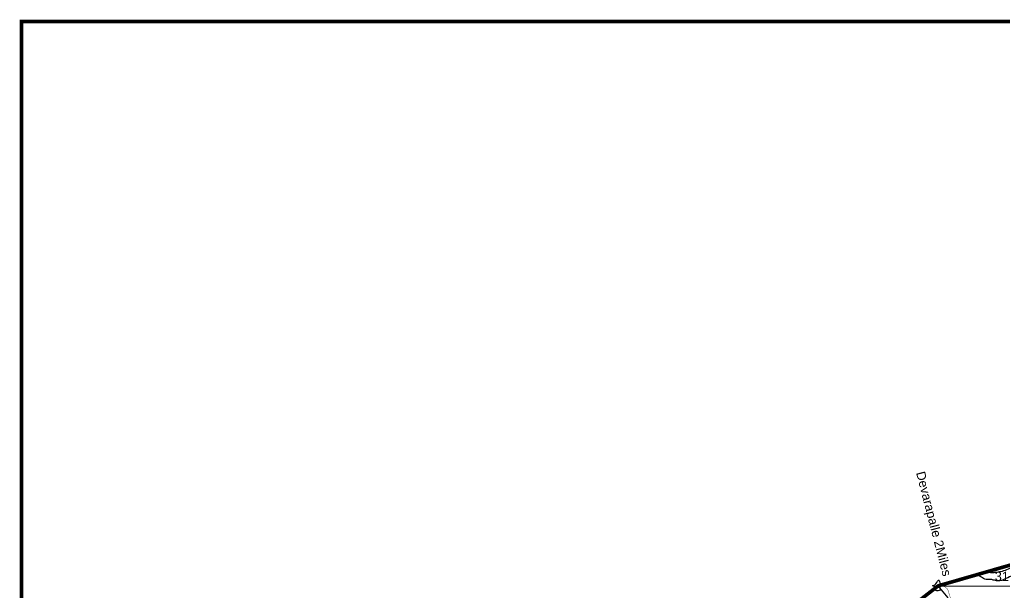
# Model space of a CAD drawing. Header units: feet. Extents: x 788962 to 797078, y 1567318 to 1575139.
# Drawn here: x 788962 to 791677, y 1570472 to 1572051 of the extents above; entities that cross this region are included whole.
import ezdxf
from ezdxf.enums import TextEntityAlignment as Align

# ---------------------------------------------------------------- set-up
doc = ezdxf.new("R2010")
doc.units = ezdxf.units.FT
doc.header["$LTSCALE"] = 15
doc.header["$MEASUREMENT"] = 0
doc.linetypes.add('HIDDEN2', pattern=[0.1875, 0.125, -0.0625])
for name, color, linetype in [('CANAL1', 7, 'Continuous'), ('PLOT', 7, 'Continuous'), ('PLOT NO', 7, 'Continuous'), ('ROADS', 6, 'Continuous'), ('TANKS-STREAM', 4, 'Continuous'), ('text2', 7, 'Continuous'), ('VILLAGE STONES', 240, 'Continuous')]:
    doc.layers.add(name, color=color, linetype=linetype)
doc.layers.add('VILLAGE BOUNDRY', color=5, linetype='HIDDEN2', lineweight=100)
doc.styles.get("Standard").update_dxf_attribs({"font": 'arial.ttf'})
doc.linetypes.add('DOTS', pattern='A,1e-06,-3,["●",Standard,S=3,R=0,X=-1.25,Y=-1.25],-3', length=6.000001)

msp = doc.modelspace()

# ---------------------------------------------------------------- linework, layer by layer
at = {"layer": 'CANAL1', "color": 5, "const_width": 10}
msp.add_lwpolyline([(788967.2, 1572046.3), (796875, 1572046.3), (796875, 1567323.2), (788967.2, 1567323.2)], close=True, dxfattribs=at)
at = {"layer": 'CANAL1', "color": 5}
msp.add_lwpolyline([(788967.2, 1572046.3), (796875, 1572046.3), (796875, 1567323.2), (788967.2, 1567323.2)], close=True, dxfattribs=at)
at = {"layer": 'PLOT'}
for points in [[(791494.7, 1570489.4), (791721.5, 1570488.6), (791757.4, 1570545.2), (791796.3, 1570610.4)], [(791522.2, 1570456.6), (791494.7, 1570489.4)]]:
    msp.add_lwpolyline(points, dxfattribs=at)
at = {"layer": 'ROADS', "linetype": 'DOTS', "ltscale": 0.3, "const_width": 1}
msp.add_lwpolyline([(792177.5, 1568452.1), (792177.6, 1568519.8), (792065.5, 1568715.1), (791980.4, 1568957.7), (791893, 1569256.4), (791872.6, 1569326.1), (791872.1, 1569390.8), (791823.4, 1569515.6), (791777.4, 1569633.8), (791775.1, 1569899), (791745.6, 1569912), (791697.2, 1570081.6), (791678.9, 1570099.2), (791673.6, 1570138.3), (791547.6, 1570392.7), (791529.5, 1570452.5), (791521.2, 1570480.1), (791509.8, 1570489.3)], dxfattribs=at)
at = {"layer": 'TANKS-STREAM'}
for points in [[(791752.3, 1570577.9), (791740.6, 1570557.8), (791736.3, 1570549.2), (791731.7, 1570543.2), (791729, 1570538.6), (791720.4, 1570529), (791711.7, 1570522), (791701.5, 1570518.1), (791681.6, 1570509.5), (791669.3, 1570504.6), (791658.7, 1570503.3), (791646.8, 1570505.6), (791638.8, 1570507.3), (791626.9, 1570507), (791619.9, 1570510), (791608, 1570517.3)], [(791630.2, 1570528.8), (791642.1, 1570526.1), (791651.8, 1570526.8), (791668, 1570529.4), (791684.3, 1570534.3), (791700.5, 1570543.6)]]:
    msp.add_spline(points, degree=3, dxfattribs=at)
at = {"layer": 'VILLAGE BOUNDRY', "lineweight": -2, "ltscale": 10, "const_width": 10}
msp.add_lwpolyline([(789943.1, 1569369.4), (790172.4, 1569500.9), (790257.1, 1569545.3), (790301.5, 1569544), (790603.1, 1569549.2), (790650.3, 1569631.7), (790746, 1569816.4), (790821, 1569891.1), (790859.3, 1569920.8), (791026.2, 1569990.4), (791199.3, 1570046.5), (791308.3, 1570274), (791368.5, 1570391.2), (791494.7, 1570489.4), (791710.6, 1570551.7)], dxfattribs=at)
at = {"layer": 'VILLAGE STONES'}
msp.add_spline([(791479.4, 1570489.8), (791488.6, 1570495.3), (791496.7, 1570505.4), (791501.9, 1570495.6), (791510, 1570493.6), (791499.2, 1570486.3), (791500.3, 1570479.2), (791488.2, 1570476.8), (791486.6, 1570481.9), (791479.4, 1570489.8), (791479.2, 1570489.8)], degree=3, dxfattribs=at)

# ---------------------------------------------------------------- texts
at = {"layer": 'PLOT NO'}
msp.add_text('31', height=25, rotation=359.8997, dxfattribs=at).set_placement((791670.3, 1570515.7), align=Align.MIDDLE_CENTER)
at = {"layer": 'text2'}
msp.add_text('Devarapalle 2Miles', height=25, rotation=284.4753, dxfattribs=at).set_placement((791433.7, 1570801.5))

doc.saveas('drawing.dxf')
